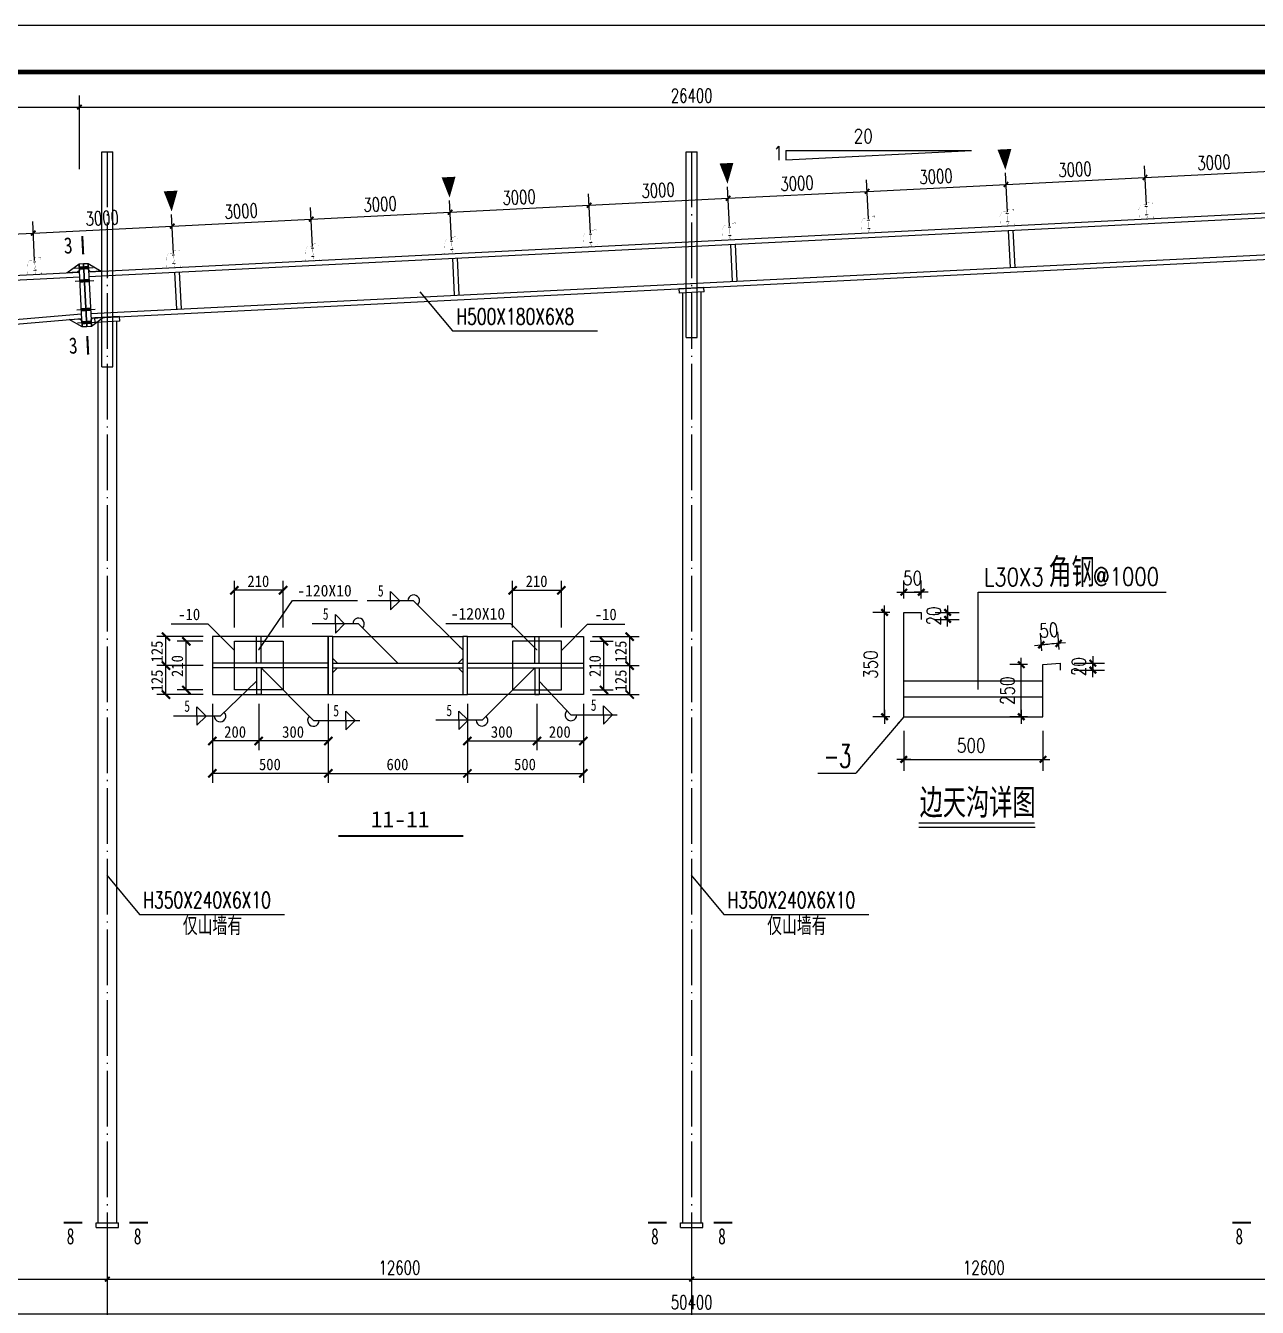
# Model space of a CAD drawing. Extents: x 37237700 to 37865026, y 138877 to 347670.
# Drawn here: x 37810176 to 37836734, y 227640 to 255282 of the extents above; entities that cross this region are included whole.
import ezdxf
from ezdxf.enums import TextEntityAlignment as Align

# ---------------------------------------------------------------- set-up
doc = ezdxf.new("R2010")
doc.units = 0
doc.header["$LTSCALE"] = 1000
doc.header["$MEASUREMENT"] = 0
doc.linetypes.add('ACAD_ISO04W100', pattern=[30.5, 24, -3, 0.5, -3])
doc.layers.get('0').update_dxf_attribs({"linetype": 'CONTINUOUS'})
doc.layers.get('DEFPOINTS').update_dxf_attribs({"linetype": 'CONTINUOUS'})
for name, color, linetype in [('10', 7, 'CONTINUOUS'), ('114', 2, 'CONTINUOUS'), ('13', 2, 'CONTINUOUS'), ('14', 2, 'CONTINUOUS'), ('DOTE', 1, 'ACAD_ISO04W100'), ('GREEN', 3, 'CONTINUOUS'), ('PUB_', 7, 'CONTINUOUS'), ('PUB_DIM', 3, 'CONTINUOUS'), ('PUB_TEXT', 7, 'CONTINUOUS'), ('PUB_TITLE', 4, 'CONTINUOUS'), ('尺寸标注', 253, 'CONTINUOUS'), ('柱子', 3, 'CONTINUOUS'), ('标注', 4, 'CONTINUOUS'), ('檩托', 151, 'CONTINUOUS'), ('法兰板', 2, 'CONTINUOUS'), ('焊缝标注', 253, 'CONTINUOUS'), ('编号标注', 253, 'CONTINUOUS'), ('钢板标注', 253, 'CONTINUOUS'), ('隅撑', 1, 'CONTINUOUS')]:
    doc.layers.add(name, color=color, linetype=linetype)
doc.styles.add('_HZTXT', font='txt.shx', dxfattribs={"width": 0.8, "bigfont": 'hztxt.shx'})
doc.styles.add('_SIMPLEX', font='SIMPLEX', dxfattribs={"width": 0.8})
doc.styles.add('_TCH_DIM_T3', font='SIMPLEX', dxfattribs={"width": 0.705882, "bigfont": 'GBCBIG'})
doc.styles.add('DIM_FONT', font='SIMPLEX.shx', dxfattribs={"width": 0.8})
doc.styles.add('DX', font='romans.shx', dxfattribs={"bigfont": 'hztxt.shx'})
doc.styles.add('中西', font='romans.shx', dxfattribs={"width": 0.8, "height": 350, "bigfont": 'hztxt.shx'})
doc.dimstyles.new('_TCH_ARCH&&100', dxfattribs={"dimtxt": 297.5, "dimasz": 100, "dimexe": 250, "dimexo": 300, "dimgap": 100, "dimtad": 1, "dimdec": 0, "dimzin": 0, "dimdsep": 46, "dimtxsty": '_TCH_DIM_T3', "dimblk": 'ARCHTICK', "dimcen": 0.09, "dimclrt": 7, "dimazin": 2, "dimtfac": 1, "dimtdec": 0, "dimtix": 1, "dimtmove": 2, "dimatfit": 3, "dimfxl": 1, "dimtolj": 1, "dimtzin": 0, "dimarcsym": 0})

# ---------------------------------------------------------------- blocks, each defined once
blk = doc.blocks.new('_DIMX')
blk.add_line((-150, 0), (150, 0))
at = {"const_width": 50}
blk.add_lwpolyline([(-70, -70), (70, 70)], dxfattribs=at)
blk = doc.blocks.new('A$C097124DE')
at = {"layer": '檩托'}
for points, const_width in [([(90, 5), (81, 184), (75, 184), (76, 157), (28, 155), (1, 109), (6, 1), (90, 5)], 1), ([(65, 139), (98, 140)], 10), ([(76, 157), (84, 4)], 1), ([(69, 49), (103, 50)], 10)]:
    blk.add_lwpolyline(points, dxfattribs=dict(at, const_width=const_width))
at = {"layer": '檩托', "const_width": 1}
blk.add_lwpolyline([(159, 28), (160, 8), (90, 5), (81, 184), (151, 188), (152, 168), (149, 168), (148, 185), (83, 182), (92, 7), (157, 11), (156, 28)], close=True, dxfattribs=at)
blk = doc.blocks.new('A$C351B0861')
at = {"layer": '隅撑'}
blk.add_lwpolyline([(150, 444, 300, 0, 0), (172, 0, 0, 0, 0)], format="xyseb", dxfattribs=at)
blk = doc.blocks.new('_ArchTick')
at = {"color": 0, "linetype": 'ByBlock', "const_width": 0.4}
blk.add_lwpolyline([(-0.5, -0.5), (0.5, 0.5)], dxfattribs=at)
blk = doc.blocks.new('*D1925')
at = {"layer": 'DEFPOINTS', "color": 0}
for p in [(37799337, 229464), (37849737, 229464), (37849737, 227500)]:
    blk.add_point(p, dxfattribs=at)
at = {"layer": 'PUB_DIM', "color": 0, "lineweight": -2}
for p, q in [((37799337, 229164), (37799337, 227250)), ((37849737, 229164), (37849737, 227250)), ((37799337, 227500), (37849737, 227500))]:
    blk.add_line(p, q, dxfattribs=at)
at = {"layer": 'PUB_DIM', "color": 0, "lineweight": -2, "xscale": 100, "yscale": 100, "zscale": 100, "rotation": 180}
blk.add_blockref('_ArchTick', (37799337, 227500), dxfattribs=at)
at = {"layer": 'PUB_DIM', "color": 0, "lineweight": -2, "xscale": 100, "yscale": 100, "zscale": 100}
blk.add_blockref('_ArchTick', (37849737, 227500), dxfattribs=at)
at = {"layer": 'PUB_DIM', "color": 7, "insert": (37824537, 227749), "char_height": 297.5, "attachment_point": 5, "style": '_TCH_DIM_T3'}
blk.add_mtext('\\A1;50400', dxfattribs=at)
blk = doc.blocks.new('*D1926')
at = {"layer": 'DEFPOINTS', "color": 0}
for p in [(37799337, 229464), (37811937, 229464), (37811937, 228247)]:
    blk.add_point(p, dxfattribs=at)
at = {"layer": 'PUB_DIM', "color": 0, "lineweight": -2}
for p, q in [((37799337, 229164), (37799337, 227997)), ((37811937, 229164), (37811937, 227997)), ((37799337, 228247), (37811937, 228247))]:
    blk.add_line(p, q, dxfattribs=at)
at = {"layer": 'PUB_DIM', "color": 0, "lineweight": -2, "xscale": 100, "yscale": 100, "zscale": 100, "rotation": 180}
blk.add_blockref('_ArchTick', (37799337, 228247), dxfattribs=at)
at = {"layer": 'PUB_DIM', "color": 0, "lineweight": -2, "xscale": 100, "yscale": 100, "zscale": 100}
blk.add_blockref('_ArchTick', (37811937, 228247), dxfattribs=at)
at = {"layer": 'PUB_DIM', "color": 7, "insert": (37805637, 228496), "char_height": 297.5, "attachment_point": 5, "style": '_TCH_DIM_T3'}
blk.add_mtext('\\A1;12600', dxfattribs=at)
blk = doc.blocks.new('*D1927')
at = {"layer": 'DEFPOINTS', "color": 0}
for p in [(37811937, 229464), (37824537, 229464), (37824537, 228247)]:
    blk.add_point(p, dxfattribs=at)
at = {"layer": 'PUB_DIM', "color": 0, "lineweight": -2}
for p, q in [((37811937, 229164), (37811937, 227997)), ((37824537, 229164), (37824537, 227997)), ((37811937, 228247), (37824537, 228247))]:
    blk.add_line(p, q, dxfattribs=at)
at = {"layer": 'PUB_DIM', "color": 0, "lineweight": -2, "xscale": 100, "yscale": 100, "zscale": 100, "rotation": 180}
blk.add_blockref('_ArchTick', (37811937, 228247), dxfattribs=at)
at = {"layer": 'PUB_DIM', "color": 0, "lineweight": -2, "xscale": 100, "yscale": 100, "zscale": 100}
blk.add_blockref('_ArchTick', (37824537, 228247), dxfattribs=at)
at = {"layer": 'PUB_DIM', "color": 7, "insert": (37818237, 228496), "char_height": 297.5, "attachment_point": 5, "style": '_TCH_DIM_T3'}
blk.add_mtext('\\A1;12600', dxfattribs=at)
blk = doc.blocks.new('*D1928')
at = {"layer": 'DEFPOINTS', "color": 0}
for p in [(37824537, 229464), (37837137, 229464), (37837137, 228247)]:
    blk.add_point(p, dxfattribs=at)
at = {"layer": 'PUB_DIM', "color": 0, "lineweight": -2}
for p, q in [((37824537, 229164), (37824537, 227997)), ((37837137, 229164), (37837137, 227997)), ((37824537, 228247), (37837137, 228247))]:
    blk.add_line(p, q, dxfattribs=at)
at = {"layer": 'PUB_DIM', "color": 0, "lineweight": -2, "xscale": 100, "yscale": 100, "zscale": 100, "rotation": 180}
blk.add_blockref('_ArchTick', (37824537, 228247), dxfattribs=at)
at = {"layer": 'PUB_DIM', "color": 0, "lineweight": -2, "xscale": 100, "yscale": 100, "zscale": 100}
blk.add_blockref('_ArchTick', (37837137, 228247), dxfattribs=at)
at = {"layer": 'PUB_DIM', "color": 7, "insert": (37830837, 228496), "char_height": 297.5, "attachment_point": 5, "style": '_TCH_DIM_T3'}
blk.add_mtext('\\A1;12600', dxfattribs=at)
blk = doc.blocks.new('*D1948')
at = {"layer": 'DEFPOINTS', "color": 0}
for p in [(37837737, 253525), (37811337, 251884), (37837737, 251884)]:
    blk.add_point(p, dxfattribs=at)
at = {"layer": 'PUB_DIM', "color": 0, "lineweight": -2}
for p, q in [((37811337, 252184), (37811337, 253775)), ((37837737, 252184), (37837737, 253775)), ((37811337, 253525), (37837737, 253525))]:
    blk.add_line(p, q, dxfattribs=at)
at = {"layer": 'PUB_DIM', "color": 0, "lineweight": -2, "xscale": 100, "yscale": 100, "zscale": 100, "rotation": 180}
blk.add_blockref('_ArchTick', (37811337, 253525), dxfattribs=at)
at = {"layer": 'PUB_DIM', "color": 0, "lineweight": -2, "xscale": 100, "yscale": 100, "zscale": 100}
blk.add_blockref('_ArchTick', (37837737, 253525), dxfattribs=at)
at = {"layer": 'PUB_DIM', "color": 7, "insert": (37824537, 253773), "char_height": 297.5, "attachment_point": 5, "style": '_TCH_DIM_T3'}
blk.add_mtext('\\A1;26400', dxfattribs=at)
blk = doc.blocks.new('*D1949')
at = {"layer": 'DEFPOINTS', "color": 0}
for p in [(37811337, 253525), (37799337, 251884), (37811337, 251884)]:
    blk.add_point(p, dxfattribs=at)
at = {"layer": 'PUB_DIM', "color": 0, "lineweight": -2}
for p, q in [((37799337, 252184), (37799337, 253775)), ((37811337, 252184), (37811337, 253775)), ((37799337, 253525), (37811337, 253525))]:
    blk.add_line(p, q, dxfattribs=at)
at = {"layer": 'PUB_DIM', "color": 0, "lineweight": -2, "xscale": 100, "yscale": 100, "zscale": 100, "rotation": 180}
blk.add_blockref('_ArchTick', (37799337, 253525), dxfattribs=at)
at = {"layer": 'PUB_DIM', "color": 0, "lineweight": -2, "xscale": 100, "yscale": 100, "zscale": 100}
blk.add_blockref('_ArchTick', (37811337, 253525), dxfattribs=at)
at = {"layer": 'PUB_DIM', "color": 7, "insert": (37805337, 253773), "char_height": 297.5, "attachment_point": 5, "style": '_TCH_DIM_T3'}
blk.add_mtext('\\A1;12000', dxfattribs=at)
blk = doc.blocks.new('*D1954')
at = {"layer": 'DEFPOINTS', "color": 0}
for p in [(37810341, 250809), (37810386, 249916), (37807390, 249767)]:
    blk.add_point(p, dxfattribs=at)
at = {"layer": 'PUB_DIM', "color": 0, "lineweight": -2}
for p, q in [((37810371, 250216), (37810329, 251058)), ((37807375, 250066), (37807332, 250909)), ((37807345, 250659), (37810341, 250809))]:
    blk.add_line(p, q, dxfattribs=at)
at = {"layer": 'PUB_DIM', "color": 0, "lineweight": -2, "xscale": 100, "yscale": 100, "zscale": 100}
for p, rotation in [((37807345, 250659), 182.8624217956772), ((37810341, 250809), 2.862421795677284)]:
    blk.add_blockref('_ArchTick', p, dxfattribs=dict(at, rotation=rotation))
at = {"layer": 'PUB_DIM', "color": 7, "insert": (37808831, 250982), "char_height": 297.5, "attachment_point": 5, "rotation": 2.8624, "style": '_TCH_DIM_T3'}
blk.add_mtext('\\A1;3000', dxfattribs=at)
blk = doc.blocks.new('*D1955')
at = {"layer": 'DEFPOINTS', "color": 0}
for p in [(37813337, 250959), (37810386, 249916), (37813382, 250066)]:
    blk.add_point(p, dxfattribs=at)
at = {"layer": 'PUB_DIM', "color": 0, "lineweight": -2}
for p, q in [((37810371, 250216), (37810329, 251058)), ((37813367, 250366), (37813325, 251208)), ((37810341, 250809), (37813337, 250959))]:
    blk.add_line(p, q, dxfattribs=at)
at = {"layer": 'PUB_DIM', "color": 0, "lineweight": -2, "xscale": 100, "yscale": 100, "zscale": 100}
for p, rotation in [((37813337, 250959), 2.862421795677805), ((37810341, 250809), 182.8624217956778)]:
    blk.add_blockref('_ArchTick', p, dxfattribs=dict(at, rotation=rotation))
at = {"layer": 'PUB_DIM', "color": 7, "insert": (37811827, 251132), "char_height": 297.5, "attachment_point": 5, "rotation": 2.8624, "style": '_TCH_DIM_T3'}
blk.add_mtext('\\A1;3000', dxfattribs=at)
blk = doc.blocks.new('*D1956')
at = {"layer": 'DEFPOINTS', "color": 0}
for p in [(37816334, 251108), (37816378, 250216), (37813382, 250066)]:
    blk.add_point(p, dxfattribs=at)
at = {"layer": 'PUB_DIM', "color": 0, "lineweight": -2}
for p, q in [((37816363, 250516), (37816321, 251358)), ((37813367, 250366), (37813325, 251208)), ((37813337, 250959), (37816334, 251108))]:
    blk.add_line(p, q, dxfattribs=at)
at = {"layer": 'PUB_DIM', "color": 0, "lineweight": -2, "xscale": 100, "yscale": 100, "zscale": 100}
for p, rotation in [((37813337, 250959), 182.8624217956776), ((37816334, 251108), 2.862421795677577)]:
    blk.add_blockref('_ArchTick', p, dxfattribs=dict(at, rotation=rotation))
at = {"layer": 'PUB_DIM', "color": 7, "insert": (37814823, 251282), "char_height": 297.5, "attachment_point": 5, "rotation": 2.8624, "style": '_TCH_DIM_T3'}
blk.add_mtext('\\A1;3000', dxfattribs=at)
blk = doc.blocks.new('*D1957')
at = {"layer": 'DEFPOINTS', "color": 0}
for p in [(37819330, 251258), (37816378, 250216), (37819375, 250366)]:
    blk.add_point(p, dxfattribs=at)
at = {"layer": 'PUB_DIM', "color": 0, "lineweight": -2}
for p, q in [((37816363, 250516), (37816321, 251358)), ((37819360, 250666), (37819317, 251508)), ((37816334, 251108), (37819330, 251258))]:
    blk.add_line(p, q, dxfattribs=at)
at = {"layer": 'PUB_DIM', "color": 0, "lineweight": -2, "xscale": 100, "yscale": 100, "zscale": 100}
for p, rotation in [((37819330, 251258), 2.862421795677309), ((37816334, 251108), 182.8624217956773)]:
    blk.add_blockref('_ArchTick', p, dxfattribs=dict(at, rotation=rotation))
at = {"layer": 'PUB_DIM', "color": 7, "insert": (37817819, 251432), "char_height": 297.5, "attachment_point": 5, "rotation": 2.8624, "style": '_TCH_DIM_T3'}
blk.add_mtext('\\A1;3000', dxfattribs=at)
blk = doc.blocks.new('*D1958')
at = {"layer": 'DEFPOINTS', "color": 0}
for p in [(37822326, 251408), (37822371, 250516), (37819375, 250366)]:
    blk.add_point(p, dxfattribs=at)
at = {"layer": 'PUB_DIM', "color": 0, "lineweight": -2}
for p, q in [((37822356, 250815), (37822314, 251658)), ((37819360, 250666), (37819317, 251508)), ((37819330, 251258), (37822326, 251408))]:
    blk.add_line(p, q, dxfattribs=at)
at = {"layer": 'PUB_DIM', "color": 0, "lineweight": -2, "xscale": 100, "yscale": 100, "zscale": 100}
for p, rotation in [((37819330, 251258), 182.8624217956778), ((37822326, 251408), 2.862421795677856)]:
    blk.add_blockref('_ArchTick', p, dxfattribs=dict(at, rotation=rotation))
at = {"layer": 'PUB_DIM', "color": 7, "insert": (37820816, 251582), "char_height": 297.5, "attachment_point": 5, "rotation": 2.8624, "style": '_TCH_DIM_T3'}
blk.add_mtext('\\A1;3000', dxfattribs=at)
blk = doc.blocks.new('*D1959')
at = {"layer": 'DEFPOINTS', "color": 0}
for p in [(37825322, 251558), (37822371, 250516), (37825367, 250666)]:
    blk.add_point(p, dxfattribs=at)
at = {"layer": 'PUB_DIM', "color": 0, "lineweight": -2}
for p, q in [((37822356, 250815), (37822314, 251658)), ((37822326, 251408), (37825322, 251558)), ((37825352, 250965), (37825310, 251808))]:
    blk.add_line(p, q, dxfattribs=at)
at = {"layer": 'PUB_DIM', "color": 0, "lineweight": -2, "xscale": 100, "yscale": 100, "zscale": 100}
for p, rotation in [((37825322, 251558), 2.862421795677526), ((37822326, 251408), 182.8624217956776)]:
    blk.add_blockref('_ArchTick', p, dxfattribs=dict(at, rotation=rotation))
at = {"layer": 'PUB_DIM', "color": 7, "insert": (37823812, 251731), "char_height": 297.5, "attachment_point": 5, "rotation": 2.8624, "style": '_TCH_DIM_T3'}
blk.add_mtext('\\A1;3000', dxfattribs=at)
blk = doc.blocks.new('*D1960')
at = {"layer": 'DEFPOINTS', "color": 0}
for p in [(37828319, 251708), (37828363, 250815), (37825367, 250666)]:
    blk.add_point(p, dxfattribs=at)
at = {"layer": 'PUB_DIM', "color": 0, "lineweight": -2}
for p, q in [((37828348, 251115), (37828306, 251957)), ((37825352, 250965), (37825310, 251808)), ((37825322, 251558), (37828319, 251708))]:
    blk.add_line(p, q, dxfattribs=at)
at = {"layer": 'PUB_DIM', "color": 0, "lineweight": -2, "xscale": 100, "yscale": 100, "zscale": 100}
for p, rotation in [((37825322, 251558), 182.8624217956776), ((37828319, 251708), 2.862421795677628)]:
    blk.add_blockref('_ArchTick', p, dxfattribs=dict(at, rotation=rotation))
at = {"layer": 'PUB_DIM', "color": 7, "insert": (37826808, 251881), "char_height": 297.5, "attachment_point": 5, "rotation": 2.8624, "style": '_TCH_DIM_T3'}
blk.add_mtext('\\A1;3000', dxfattribs=at)
blk = doc.blocks.new('*D1961')
at = {"layer": 'DEFPOINTS', "color": 0}
for p in [(37831315, 251857), (37828363, 250815), (37831360, 250965)]:
    blk.add_point(p, dxfattribs=at)
at = {"layer": 'PUB_DIM', "color": 0, "lineweight": -2}
for p, q in [((37831345, 251265), (37831302, 252107)), ((37828348, 251115), (37828306, 251957)), ((37828319, 251708), (37831315, 251857))]:
    blk.add_line(p, q, dxfattribs=at)
at = {"layer": 'PUB_DIM', "color": 0, "lineweight": -2, "xscale": 100, "yscale": 100, "zscale": 100}
for p, rotation in [((37831315, 251857), 2.862421795677741), ((37828319, 251708), 182.8624217956777)]:
    blk.add_blockref('_ArchTick', p, dxfattribs=dict(at, rotation=rotation))
at = {"layer": 'PUB_DIM', "color": 7, "insert": (37829804, 252031), "char_height": 297.5, "attachment_point": 5, "rotation": 2.8624, "style": '_TCH_DIM_T3'}
blk.add_mtext('\\A1;3000', dxfattribs=at)
blk = doc.blocks.new('*D1962')
at = {"layer": 'DEFPOINTS', "color": 0}
for p in [(37834311, 252007), (37834356, 251115), (37831360, 250965)]:
    blk.add_point(p, dxfattribs=at)
at = {"layer": 'PUB_DIM', "color": 0, "lineweight": -2}
for p, q in [((37831345, 251265), (37831302, 252107)), ((37834341, 251415), (37834299, 252257)), ((37831315, 251857), (37834311, 252007))]:
    blk.add_line(p, q, dxfattribs=at)
at = {"layer": 'PUB_DIM', "color": 0, "lineweight": -2, "xscale": 100, "yscale": 100, "zscale": 100}
for p, rotation in [((37831315, 251857), 182.8624217956772), ((37834311, 252007), 2.862421795677296)]:
    blk.add_blockref('_ArchTick', p, dxfattribs=dict(at, rotation=rotation))
at = {"layer": 'PUB_DIM', "color": 7, "insert": (37832801, 252181), "char_height": 297.5, "attachment_point": 5, "rotation": 2.8624, "style": '_TCH_DIM_T3'}
blk.add_mtext('\\A1;3000', dxfattribs=at)
blk = doc.blocks.new('*D1963')
at = {"layer": 'DEFPOINTS', "color": 0}
for p in [(37837307, 252157), (37834356, 251115), (37837352, 251265)]:
    blk.add_point(p, dxfattribs=at)
at = {"layer": 'PUB_DIM', "color": 0, "lineweight": -2}
for p, q in [((37837337, 251564), (37837295, 252407)), ((37834341, 251415), (37834299, 252257)), ((37834311, 252007), (37837307, 252157))]:
    blk.add_line(p, q, dxfattribs=at)
at = {"layer": 'PUB_DIM', "color": 0, "lineweight": -2, "xscale": 100, "yscale": 100, "zscale": 100}
for p, rotation in [((37837307, 252157), 2.862421795677971), ((37834311, 252007), 182.862421795678)]:
    blk.add_blockref('_ArchTick', p, dxfattribs=dict(at, rotation=rotation))
at = {"layer": 'PUB_DIM', "color": 7, "insert": (37835797, 252331), "char_height": 297.5, "attachment_point": 5, "rotation": 2.8624, "style": '_TCH_DIM_T3'}
blk.add_mtext('\\A1;3000', dxfattribs=at)

msp = doc.modelspace()

# ---------------------------------------------------------------- linework, layer by layer
for p, q in [((37811816.6, 252564), (37812056.7, 252564)), ((37811816.6, 247924, -408.2), (37811816.6, 252564, -200)), ((37812056.7, 247924, -408.2), (37812056.7, 252564, -200)), ((37824416.6, 252564), (37824656.7, 252564)), ((37824416.6, 248554, -408.2), (37824416.6, 252564, -200)), ((37824656.7, 248554, -408.2), (37824656.7, 252564, -200)), ((37826569.8, 252591.1), (37826569.8, 252391.1)), ((37826569.8, 252591.1), (37830569.8, 252591.1)), ((37826569.8, 252391.1), (37830569.8, 252591.1)), ((37831364.6, 250865.3), (37831404.5, 250066.3)), ((37831464.4, 250870.3), (37831504.4, 250071.3)), ((37825372, 250565.7), (37825412, 249766.7)), ((37825471.9, 250570.7), (37825511.9, 249771.7)), ((37819379.5, 250266.1), (37819419.5, 249467)), ((37819479.4, 250271.1), (37819519.4, 249472)), ((37813387, 249966.4), (37813427, 249167.4)), ((37813486.9, 249971.4), (37813526.8, 249172.4)), ((37824336.6, 249514.4, -409.4), (37824336.6, 229464.1, -349.5)), ((37824736.6, 249534.4, -409.5), (37824736.6, 229464.1, -350)), ((37811736.6, 248884.4, -409.4), (37811736.6, 229464.1, -349.5)), ((37812136.6, 248904.4, -409.5), (37812136.6, 229464.1, -350)), ((37824416.6, 248554, -408.2), (37824656.7, 248554, -408.2)), ((37811816.6, 247924, -408.2), (37812056.7, 247924, -408.2)), ((37829111.6, 240375.8), (37829111.6, 242625.8)), ((37829111.6, 242625.8), (37829486.6, 242625.8)), ((37829486.6, 242625.8), (37829486.6, 242475.8)), ((37832111.6, 241500.8), (37832485.3, 241531.9)), ((37832111.6, 240375.8), (37832111.6, 241500.8)), ((37832485.3, 241531.9), (37832485.3, 241381.9)), ((37829111.6, 240375.8), (37832111.6, 240375.8)), ((37829438.4, 238086.2), (37831931.3, 238086.2)), ((37829438.4, 237998.9), (37831940.1, 237998.9)), ((37811696.6, 229364), (37812176.6, 229364)), ((37824296.6, 229364), (37824776.6, 229364))]:
    msp.add_line(p, q)
at = {"color": 0, "linetype": 'ByBlock'}
for p, q in [((37829111.6, 242925.8), (37829111.6, 243313.8)), ((37829486.6, 242925.8), (37829486.6, 243313.8)), ((37829110.6, 243063.8), (37829109.6, 243063.8)), ((37829111.6, 243063.8), (37829486.6, 243063.8)), ((37829487.6, 243063.8), (37829488.6, 243063.8)), ((37828811.6, 242625.8), (37828446.7, 242625.8)), ((37828696.7, 240376.8), (37828696.7, 242624.8)), ((37829786.6, 242625.8), (37830306.2, 242625.8)), ((37829786.6, 242475.8), (37830306.2, 242475.8)), ((37830056.2, 242626.8), (37830056.2, 242627.8)), ((37830056.2, 242475.8), (37830056.2, 242625.8)), ((37830056.2, 242474.8), (37830056.2, 242473.8)), ((37832086.7, 241799.7), (37832055.2, 242177.7)), ((37832460.4, 241830.9), (37832428.9, 242208.9)), ((37832074.9, 241928.5), (37832073.9, 241928.4)), ((37832449.6, 241959.7), (37832075.9, 241928.6)), ((37832450.6, 241959.8), (37832451.6, 241959.9)), ((37831777.5, 241500.8), (37831394.4, 241500.8)), ((37831644.4, 240376.8), (37831644.4, 241499.8)), ((37832785.3, 241531.9), (37833437.6, 241531.9)), ((37832785.3, 241381.9), (37833437.6, 241381.9)), ((37833187.6, 241532.9), (37833187.6, 241533.9)), ((37833187.6, 241531.9), (37833187.6, 241381.9)), ((37833187.6, 241380.9), (37833187.6, 241379.9)), ((37828811.6, 240375.8), (37828446.7, 240375.8)), ((37831777.5, 240375.8), (37831394.4, 240375.8)), ((37829111.6, 240075.8), (37829111.6, 239208.2)), ((37832111.6, 240075.8), (37832111.6, 239208.2)), ((37829112.6, 239458.2), (37832110.6, 239458.2))]:
    msp.add_line(p, q, dxfattribs=at)
msp.add_solid([(37829111.6, 240375.8), (37828967.1, 240236.1), (37828997.6, 240210.2)])
at = {"layer": '10', "const_width": 45}
for points in [[(37811397.5, 250748), (37811417.5, 250348.5)], [(37811525.4, 248189.2), (37811505.4, 248588.7)], [(37816915.1, 237805.1), (37819615.1, 237805.1)]]:
    msp.add_lwpolyline(points, dxfattribs=at)
at = {"layer": '10', "const_width": 45, "elevation": -2.1}
for points in [[(37810996.6, 229464), (37811396.6, 229464)], [(37812815, 229464), (37812415, 229464)], [(37823596.6, 229464), (37823996.6, 229464)], [(37825415, 229464), (37825015, 229464)], [(37836196.6, 229464), (37836596.6, 229464)]]:
    msp.add_lwpolyline(points, dxfattribs=at)
at = {"layer": '114'}
for p, q in [((37811232.2, 250048.9), (37811631.7, 250068.9)), ((37811246.2, 249769.3), (37811645.7, 249789.2)), ((37811277.1, 249150.1), (37811676.6, 249170.1)), ((37811291.1, 248870.4), (37811690.6, 248890.4))]:
    msp.add_line(p, q, dxfattribs=at)
at = {"layer": '114', "color": 1, "const_width": 70}
for points in [[(37811332.1, 250053.9), (37811531.8, 250063.9)], [(37811346, 249774.3), (37811545.8, 249784.3)], [(37811377, 249155.1), (37811576.8, 249165.1)], [(37811391, 248875.4), (37811590.7, 248885.4)]]:
    msp.add_lwpolyline(points, dxfattribs=at)
at = {"layer": '13'}
for p, q in [((37811696.6, 229364, 4.1), (37811696.6, 229464.1, 4.1)), ((37811696.6, 229464.1, 4.1), (37812176.6, 229464.1, 4.1)), ((37812176.6, 229364, 4.1), (37812176.6, 229464.1, 4.1)), ((37824296.6, 229364, 4.1), (37824296.6, 229464.1, 4.1)), ((37824296.6, 229464.1, 4.1), (37824776.6, 229464.1, 4.1)), ((37824776.6, 229364, 4.1), (37824776.6, 229464.1, 4.1))]:
    msp.add_line(p, q, dxfattribs=at)
at = {"layer": '14'}
for points in [[(37811066.9, 249950.5), (37811327.6, 250143.8)], [(37811296.6, 249962), (37811066.9, 249950.5)], [(37811334.6, 250004), (37811296.6, 249962)], [(37811327.6, 250143.8), (37811427.4, 250148.8)], [(37811395.6, 248783.5), (37811327.6, 250143.8)], [(37811327.6, 250143.8), (37811334.6, 250004)], [(37811427.4, 250148.8), (37811527.3, 250153.8)], [(37811427.4, 250148.8), (37811495.5, 248788.5)], [(37811495.5, 248788.5), (37811427.4, 250148.8)], [(37811527.3, 250153.8), (37811595.3, 248793.5)], [(37811534.3, 250014), (37811527.3, 250153.8)], [(37811527.3, 250153.8), (37811806, 249987.5)], [(37811576.3, 249976), (37811534.3, 250014)], [(37811806, 249987.5), (37811576.3, 249976)], [(37811117.5, 248942.4), (37811346.6, 248961.9)], [(37811395.5, 248785.5), (37811117.5, 248942.4)], [(37811346.6, 248961.9), (37811388.5, 248925.3)], [(37811388.5, 248925.3), (37811395.5, 248785.5)], [(37811495.5, 248788.5), (37811395.6, 248783.5)], [(37811595.3, 248793.5), (37811495.5, 248788.5)], [(37811588.2, 248935.3), (37811626.2, 248977.3)], [(37811595.2, 248795.5), (37811588.2, 248935.3)], [(37811855.9, 248988.7), (37811595.2, 248795.5)], [(37811626.2, 248977.3), (37811855.9, 248988.7)]]:
    msp.add_lwpolyline(points, dxfattribs=at)
at = {"layer": 'DEFPOINTS', "color": 0, "linetype": 'ByBlock'}
for p in [(37829486.6, 243063.8), (37828696.7, 242625.8), (37829111.6, 242625.8), (37829111.6, 242625.8), (37829486.6, 242625.8), (37829486.6, 242625.8), (37829486.6, 242475.8), (37830056.2, 242625.8), (37832075.9, 241928.6), (37831644.4, 241500.8), (37832111.6, 241500.8), (37832111.6, 241500.8), (37832485.3, 241531.9), (37832485.3, 241531.9), (37832485.3, 241381.9), (37833187.6, 241381.9), (37829111.6, 240375.8), (37829111.6, 240375.8), (37832111.6, 240375.8), (37832111.6, 240375.8), (37832111.6, 239458.2)]:
    msp.add_point(p, dxfattribs=at)
at = {"layer": 'DOTE', "ltscale": 0.05}
for p, q in [((37811936.6, 252564), (37811936.6, 226949.6)), ((37824536.6, 252564), (37824536.6, 226949.6))]:
    msp.add_line(p, q, dxfattribs=at)
at = {"layer": 'PUB_'}
for p, q in [((37830713.8, 240967.2), (37830713.8, 243062.9)), ((37830713.8, 243062.9), (37834766.3, 243062.9)), ((37832111.6, 241148.2), (37829111.6, 241148.2)), ((37832111.6, 240800), (37829111.6, 240800))]:
    msp.add_line(p, q, dxfattribs=at)
at = {"layer": 'PUB_TEXT'}
for p in [(37829111.6, 240375.8), (37827257.8, 239157.1)]:
    msp.add_line(p, (37828079.2, 239157.1), dxfattribs=at)
at = {"layer": 'PUB_TITLE'}
msp.add_lwpolyline([(37790725.6, 213282.3), (37865025.6, 213282.3), (37865025.6, 255282.3), (37790725.6, 255282.3)], close=True, dxfattribs=at)
at = {"layer": 'PUB_TITLE', "const_width": 100}
msp.add_lwpolyline([(37793225.6, 214282.3), (37864025.6, 214282.3), (37864025.6, 254282.3), (37793225.6, 254282.3)], close=True, dxfattribs=at)
at = {"layer": '尺寸标注'}
for p, q in [((37814677.1, 242305.1), (37814677.1, 243305.1)), ((37815727.1, 242305.1), (37815727.1, 243305.1)), ((37820677.1, 242305.1), (37820677.1, 243305.1)), ((37821727.1, 242305.1), (37821727.1, 243305.1)), ((37815727.1, 243105.1), (37814677.1, 243105.1)), ((37820677.1, 243105.1), (37821727.1, 243105.1)), ((37814002.1, 242105.1), (37813002.1, 242105.1)), ((37813202.1, 241480.1), (37813202.1, 242105.1)), ((37813996.7, 242005.1), (37813440.4, 242005.1)), ((37813640.4, 240955.1), (37813640.4, 242005.1)), ((37822351.8, 242005.1), (37822846, 242005.1)), ((37822402.1, 242105.1), (37823402.1, 242105.1)), ((37822646, 240955.1), (37822646, 242005.1)), ((37823202.1, 241480.1), (37823202.1, 242105.1)), ((37814002.1, 241480.1), (37813002.1, 241480.1)), ((37814002.1, 241480.1), (37813002.1, 241480.1)), ((37813202.1, 240855.1), (37813202.1, 241480.1)), ((37822402.1, 241480.1), (37823402.1, 241480.1)), ((37822402.1, 241480.1), (37823402.1, 241480.1)), ((37823202.1, 240855.1), (37823202.1, 241480.1)), ((37814002.1, 240855.1), (37813002.1, 240855.1)), ((37813996.7, 240955.1), (37813440.4, 240955.1)), ((37822351.8, 240955.1), (37822846, 240955.1)), ((37822402.1, 240855.1), (37823402.1, 240855.1)), ((37814202.1, 240655.1), (37814202.1, 239655.1)), ((37814202.1, 240655.1), (37814202.1, 238955.1)), ((37815202.1, 240655.1), (37815202.1, 239655.1)), ((37815202.1, 240655.1), (37815202.1, 239655.1)), ((37816702.1, 240655.1), (37816702.1, 238955.1)), ((37816702.1, 240655.1), (37816702.1, 239655.1)), ((37816702.1, 240655.1), (37816702.1, 238955.1)), ((37819702.1, 240655.1), (37819702.1, 239655.1)), ((37819702.1, 240655.1), (37819702.1, 238955.1)), ((37819702.1, 240655.1), (37819702.1, 238955.1)), ((37821202.1, 240655.1), (37821202.1, 239655.1)), ((37821202.1, 240655.1), (37821202.1, 239655.1)), ((37822202.1, 240655.1), (37822202.1, 239655.1)), ((37822202.1, 240655.1), (37822202.1, 238955.1)), ((37815202.1, 239855.1), (37814202.1, 239855.1)), ((37816702.1, 239855.1), (37815202.1, 239855.1)), ((37819702.1, 239855.1), (37821202.1, 239855.1)), ((37821202.1, 239855.1), (37822202.1, 239855.1)), ((37816702.1, 239155.1), (37814202.1, 239155.1)), ((37816702.1, 239155.1), (37819702.1, 239155.1)), ((37819702.1, 239155.1), (37822202.1, 239155.1))]:
    msp.add_line(p, q, dxfattribs=at)
at = {"layer": '尺寸标注', "const_width": 45}
for points in [[(37814588.7, 243016.7), (37814765.5, 243193.5)], [(37815638.7, 243016.7), (37815815.5, 243193.5)], [(37820588.7, 243016.7), (37820765.5, 243193.5)], [(37821638.7, 243016.7), (37821815.5, 243193.5)], [(37813113.7, 242193.5), (37813290.5, 242016.7)], [(37823113.7, 242193.5), (37823290.5, 242016.7)], [(37813552, 242093.5), (37813728.7, 241916.7)], [(37822557.6, 242093.5), (37822734.4, 241916.7)], [(37813113.7, 241568.5), (37813290.5, 241391.7)], [(37813113.7, 241568.5), (37813290.5, 241391.7)], [(37823113.7, 241568.5), (37823290.5, 241391.7)], [(37823113.7, 241568.5), (37823290.5, 241391.7)], [(37813552, 241043.5), (37813728.7, 240866.7)], [(37822557.6, 241043.5), (37822734.4, 240866.7)], [(37813113.7, 240943.5), (37813290.5, 240766.7)], [(37823113.7, 240943.5), (37823290.5, 240766.7)], [(37814113.7, 239766.7), (37814290.5, 239943.5)], [(37815113.7, 239766.7), (37815290.5, 239943.5)], [(37815113.7, 239766.7), (37815290.5, 239943.5)], [(37816613.7, 239766.7), (37816790.5, 239943.5)], [(37819613.7, 239766.7), (37819790.5, 239943.5)], [(37821113.7, 239766.7), (37821290.5, 239943.5)], [(37821113.7, 239766.7), (37821290.5, 239943.5)], [(37822113.7, 239766.7), (37822290.5, 239943.5)], [(37814113.7, 239066.7), (37814290.5, 239243.5)], [(37816613.7, 239066.7), (37816790.5, 239243.5)], [(37816613.7, 239066.7), (37816790.5, 239243.5)], [(37819613.7, 239066.7), (37819790.5, 239243.5)], [(37819613.7, 239066.7), (37819790.5, 239243.5)], [(37822113.7, 239066.7), (37822290.5, 239243.5)]]:
    msp.add_lwpolyline(points, dxfattribs=at)
at = {"layer": '尺寸标注', "color": 3}
for points in [[(37816802.1, 242105.1), (37816702.1, 242105.1)], [(37816702.1, 242105.1), (37816702.1, 240855.1)], [(37816802.1, 240855.1), (37816802.1, 242105.1)], [(37819702.1, 242105.1), (37819602.1, 242105.1)], [(37819602.1, 242105.1), (37819602.1, 240855.1)], [(37819702.1, 240855.1), (37819702.1, 242105.1)], [(37816802.1, 241530.1), (37819602.1, 241530.1)], [(37816802.1, 241430.1), (37819602.1, 241430.1)], [(37816702.1, 240855.1), (37816802.1, 240855.1)], [(37819602.1, 240855.1), (37819702.1, 240855.1)]]:
    msp.add_lwpolyline(points, dxfattribs=at)
at = {"layer": '柱子'}
for points in [[(37811536.3, 249974), (37837536.8, 251274)], [(37811541.3, 249874.1), (37837541.8, 251174.2)], [(37811581.3, 249075.1), (37837581.7, 250375.2)], [(37811586.2, 248975.3), (37837586.7, 250275.3)], [(37800636.6, 249429), (37811336.6, 249964)], [(37800636.6, 249328.9), (37811341.6, 249864.2)], [(37800636.6, 248149.8), (37811381.5, 249065.2)], [(37800636.6, 248049.5), (37811386.5, 248965.3)]]:
    msp.add_lwpolyline(points, dxfattribs=at)
at = {"layer": '标注'}
for p, q in [((37818677.1, 249541.9, -597.1), (37819381.8, 248699.1, -597.1)), ((37819381.8, 248699.1, -597.1), (37822509.2, 248699.1, -597.1)), ((37811926, 236957.2, -597.1), (37812630.7, 236114.4, -597.1)), ((37824526, 236957.2, -597.1), (37825230.7, 236114.4, -597.1)), ((37812630.7, 236114.4, -597.1), (37815758.1, 236114.4, -597.1)), ((37825230.7, 236114.4, -597.1), (37828358.1, 236114.4, -597.1))]:
    msp.add_line(p, q, dxfattribs=at)
at = {"layer": '法兰板'}
for p, q in [((37824801.1, 249636), (37824270.7, 249609.5)), ((37824806, 249537.9, -196.6), (37824801.1, 249636)), ((37824275.6, 249511.3, -196.6), (37824270.7, 249609.5)), ((37824806, 249537.9, -196.6), (37824275.6, 249511.3, -196.6)), ((37812201.1, 249006), (37811670.7, 248979.5)), ((37811675.6, 248881.3, -196.6), (37811670.7, 248979.5)), ((37812206, 248907.9, -196.6), (37811675.6, 248881.3, -196.6)), ((37812206, 248907.9, -196.6), (37812201.1, 249006))]:
    msp.add_line(p, q, dxfattribs=at)
at = {"layer": '焊缝标注'}
for p, q in [((37818242.7, 242879.6), (37818042.7, 243079.6)), ((37818042.7, 242879.6), (37818042.7, 243079.6)), ((37818542.7, 242879.6), (37817542.7, 242879.6)), ((37818242.7, 242879.6), (37818042.7, 242679.6)), ((37818042.7, 242879.6), (37818042.7, 242679.6)), ((37819602.1, 241817.6), (37818542.7, 242879.6)), ((37817054.6, 242379.7), (37816854.6, 242579.7)), ((37816854.6, 242379.7), (37816854.6, 242579.7)), ((37817354.6, 242379.7), (37816354.6, 242379.7)), ((37817054.6, 242379.7), (37816854.6, 242179.7)), ((37816854.6, 242379.7), (37816854.6, 242179.7)), ((37818202.1, 241530.1), (37817354.6, 242379.7)), ((37815252.1, 241430.1), (37816380.3, 240295.6)), ((37821152.1, 241430.1), (37820018.5, 240301)), ((37815152.1, 241142.6), (37814367.9, 240393.3)), ((37821252.1, 241142.6), (37821932.9, 240415.6)), ((37814067.9, 240393.3), (37813867.9, 240593.3)), ((37813867.9, 240393.3), (37813867.9, 240593.3)), ((37817080.3, 240495.6), (37817280.3, 240295.6)), ((37817080.3, 240295.6), (37817080.3, 240495.6)), ((37819718.5, 240301), (37819518.5, 240501)), ((37819518.5, 240301), (37819518.5, 240501)), ((37822632.9, 240615.6), (37822832.9, 240415.6)), ((37822632.9, 240415.6), (37822632.9, 240615.6)), ((37814367.9, 240393.3), (37813367.9, 240393.3)), ((37814067.9, 240393.3), (37813867.9, 240193.3)), ((37813867.9, 240393.3), (37813867.9, 240193.3)), ((37816380.3, 240295.6), (37817380.3, 240295.6)), ((37817080.3, 240095.6), (37817280.3, 240295.6)), ((37817080.3, 240295.6), (37817080.3, 240095.6)), ((37820018.5, 240301), (37819018.5, 240301)), ((37819718.5, 240301), (37819518.5, 240101)), ((37819518.5, 240301), (37819518.5, 240101)), ((37821932.9, 240415.6), (37822932.9, 240415.6)), ((37822632.9, 240215.6), (37822832.9, 240415.6)), ((37822632.9, 240415.6), (37822632.9, 240215.6))]:
    msp.add_line(p, q, dxfattribs=at)
at = {"layer": '焊缝标注', "color": 2}
for points in [[(37815152.1, 241530.1), (37815152.1, 242105.1)], [(37815252.1, 242105.1), (37815152.1, 242105.1)], [(37815252.1, 241530.1), (37815252.1, 242105.1)], [(37821152.1, 241530.1), (37821152.1, 242105.1)], [(37821152.1, 242105.1), (37821252.1, 242105.1)], [(37821252.1, 241530.1), (37821252.1, 242105.1)], [(37816702.1, 241530.1), (37814202.1, 241530.1)], [(37816702.1, 241430.1), (37814202.1, 241430.1)], [(37815152.1, 241430.1), (37815152.1, 240855.1)], [(37815252.1, 241430.1), (37815252.1, 240855.1)], [(37819702.1, 241530.1), (37822202.1, 241530.1)], [(37819702.1, 241430.1), (37822202.1, 241430.1)], [(37821152.1, 241430.1), (37821152.1, 240855.1)], [(37821252.1, 241430.1), (37821252.1, 240855.1)], [(37815252.1, 240855.1), (37815152.1, 240855.1)], [(37821152.1, 240855.1), (37821252.1, 240855.1)]]:
    msp.add_lwpolyline(points, dxfattribs=at)
at = {"layer": '焊缝标注'}
for centre, start, end in [((37818542.7, 242879.6), 314.93158, 180.00001), ((37817354.6, 242379.7), 314.93155, 180.00001), ((37821932.9, 240415.6), 133.11816, 0), ((37814367.9, 240393.3), 179.99999, 43.69763), ((37816380.3, 240295.6), 134.84033, 0), ((37820018.5, 240301), 179.99999, 44.88594)]:
    msp.add_arc(centre, 125, start, end, dxfattribs=at)
for points in [[(37819602.1, 241817.6), (37819542.1, 241899), (37819520.8, 241877.8)], [(37818202.1, 241530.1), (37818142.1, 241611.5), (37818120.8, 241590.3)], [(37815252.1, 241430.1), (37815312, 241348.6), (37815333.3, 241369.8)], [(37821152.1, 241430.1), (37821070.7, 241370.2), (37821091.8, 241348.9)], [(37815152.1, 241142.6), (37815069.4, 241084.4), (37815090.2, 241062.7)], [(37821252.1, 241142.6), (37821309.5, 241059.4), (37821331.4, 241079.9)]]:
    msp.add_solid(points, dxfattribs=at)
at = {"layer": '编号标注', "color": 2}
for points in [[(37816702.1, 242105.1), (37814202.1, 242105.1)], [(37814202.1, 242105.1), (37814202.1, 240855.1)], [(37814677.1, 240955.1), (37814677.1, 242005.1)], [(37814677.1, 242005.1), (37815727.1, 242005.1)], [(37815727.1, 242005.1), (37815727.1, 240955.1)], [(37816702.1, 240855.1), (37816702.1, 242105.1)], [(37816802.1, 242105.1), (37819602.1, 242105.1)], [(37819702.1, 242105.1), (37822202.1, 242105.1)], [(37819702.1, 240855.1), (37819702.1, 242105.1)], [(37821727.1, 242005.1), (37820677.1, 242005.1)], [(37820677.1, 242005.1), (37820677.1, 240955.1)], [(37821727.1, 240955.1), (37821727.1, 242005.1)], [(37822202.1, 242105.1), (37822202.1, 240855.1)], [(37816802.1, 241630.1), (37816902.1, 241530.1)], [(37819602.1, 241630.1), (37819502.1, 241530.1)], [(37816802.1, 241330.1), (37816902.1, 241430.1)], [(37819602.1, 241330.1), (37819502.1, 241430.1)], [(37814202.1, 240855.1), (37816702.1, 240855.1)], [(37815727.1, 240955.1), (37814677.1, 240955.1)], [(37816802.1, 240855.1), (37819602.1, 240855.1)], [(37822202.1, 240855.1), (37819702.1, 240855.1)], [(37820677.1, 240955.1), (37821727.1, 240955.1)]]:
    msp.add_lwpolyline(points, dxfattribs=at)
at = {"layer": '钢板标注'}
for p, q in [((37815202.1, 241817.6), (37815929.6, 242882.1)), ((37815929.6, 242882.1), (37817329.6, 242882.1)), ((37814112.1, 242371.5), (37813312.1, 242371.5)), ((37814677.1, 241805.1), (37814112.1, 242371.5)), ((37820637.1, 242384), (37819237.1, 242384)), ((37821202.1, 241817.6), (37820637.1, 242384)), ((37821727.1, 241805.1), (37822293, 242370.6)), ((37822293, 242370.6), (37823093, 242370.6))]:
    msp.add_line(p, q, dxfattribs=at)
at = {"layer": '钢板标注', "const_width": 10}
for points in [[(37814682.1, 241805.1, 1), (37814672.1, 241805.1, 1), (37814682.1, 241805.1, 1)], [(37815207.1, 241817.6, 1), (37815197.1, 241817.6, 1), (37815207.1, 241817.6, 1)], [(37821207.1, 241817.6, 1), (37821197.1, 241817.6, 1), (37821207.1, 241817.6, 1)], [(37821732.1, 241805.1, 1), (37821722.1, 241805.1, 1), (37821732.1, 241805.1, 1)]]:
    msp.add_lwpolyline(points, format="xyb", dxfattribs=at)

# ---------------------------------------------------------------- block references
for p in [(37831130.4, 252171.3, 400), (37825137.9, 251871.7, 400), (37819145.4, 251572, 400), (37813152.9, 251272.4, 400)]:
    msp.add_blockref('A$C351B0861', p)
at = {"xscale": 1.993319206504021, "yscale": 1.993319206504021, "zscale": 1.993319206504021}
for p in [(37831180.6, 250955.8, 0), (37834176.9, 251105.6, 0), (37825188.1, 250656.1, 0), (37828184.4, 250806, 0), (37819195.6, 250356.5, 0), (37822191.8, 250506.3, 0), (37816199.3, 250206.7, 0), (37810206.8, 249907.1, 0), (37813203.1, 250056.9, 0)]:
    msp.add_blockref('A$C097124DE', p, dxfattribs=at)
at = {"color": 0, "linetype": 'ByBlock'}
for p in [(37829111.6, 243063.8), (37832111.6, 239458.2)]:
    msp.add_blockref('_DIMX', p, dxfattribs=at)
for p, rotation in [((37829486.6, 243063.8), 180), ((37828696.7, 242625.8), 90), ((37830056.2, 242625.8), 270), ((37830056.2, 242475.8), 90), ((37832075.9, 241928.6), 4.763641669260654), ((37832449.6, 241959.7), 184.7636416692606), ((37831644.4, 241500.8), 90), ((37833187.6, 241531.9), 270), ((37833187.6, 241381.9), 90), ((37828696.7, 240375.8), 270), ((37831644.4, 240375.8), 270), ((37829111.6, 239458.2), 180)]:
    msp.add_blockref('_DIMX', p, dxfattribs=dict(at, rotation=rotation))

# ---------------------------------------------------------------- texts
at = {"style": 'DIM_FONT', "width": 0.8}
for s, p in [('20', (37828031.1, 252746.6)), ('1', (37826300.8, 252379.8))]:
    msp.add_text(s, height=300, dxfattribs=at).set_placement(p)
at = {"color": 7, "linetype": 'ByBlock', "char_height": 300, "attachment_point": 5, "style": 'DIM_FONT'}
for s, insert in [('\\A1;50', (37829299.1, 243363.8)), ('500', (37830564.4, 239758.2))]:
    msp.add_mtext(s, dxfattribs=dict(at, insert=insert))
for s, insert, rotation in [('\\A1;20', (37829756.2, 242550.8), 90), ('\\A1;50', (37832237.9, 242243.1), 4.76364), ('350', (37828396.7, 241500.8), 90), ('\\A1;20', (37832887.6, 241456.9), 90), ('250', (37831344.4, 240938.3), 90)]:
    msp.add_mtext(s, dxfattribs=dict(at, insert=insert, rotation=rotation))
at = {"layer": '10'}
for rotation, width, p, p2 in [(2.86266, 0.810003, (37811008.2, 250363.6), (37811197, 250373.1)), (2.86268, 0.809997, (37811116.2, 248204.3), (37811304.9, 248213.8))]:
    msp.add_text('3', height=350, rotation=rotation, dxfattribs=dict(at, width=width)).set_placement(p, p2, align=Align.FIT)
at = {"layer": '10', "width": 1.087709}
msp.add_text('11-11', height=350, dxfattribs=at).set_placement((37817617.1, 237990.6), (37818886, 237990.6), align=Align.FIT)
at = {"layer": '10', "width": 0.7}
for p in [(37811060.9, 228999.5, -2.1), (37812507.2, 228999.5, -2.1), (37823660.9, 228999.5, -2.1), (37825107.2, 228999.5, -2.1), (37836260.9, 228999.5, -2.1)]:
    msp.add_text('8', height=350, dxfattribs=at).set_placement(p)
at = {"layer": 'GREEN', "style": '中西', "width": 0.8}
for s, p in [('L30X3', (37830838.7, 243195.4)), ('@1000', (37833191.2, 243205.1))]:
    msp.add_text(s, height=388.13, dxfattribs=at).set_placement(p)
at = {"layer": 'PUB_TEXT'}
for s, height, style, width, p in [('角钢', 625, '_HZTXT', 0.8, (37832229.8, 243175.2)), ('-3', 500, '_SIMPLEX', 0.6, (37827382.8, 239282.1)), ('边天沟详图', 625, '_HZTXT', 0.8, (37829452, 238202.5)), ('仅山墙有', 400, '_HZTXT', 0.8, (37813564.3, 235666.9, -397.1)), ('仅山墙有', 400, '_HZTXT', 0.8, (37826164.3, 235666.9, -397.1))]:
    msp.add_text(s, height=height, dxfattribs=dict(at, style=style, width=width)).set_placement(p)
at = {"layer": '尺寸标注'}
for s, width, p, p2 in [('210', 0.872303, (37814957.1, 243175.1), (37815429.6, 243175.1)), ('210', 0.872303, (37820957.1, 243175.1), (37821429.6, 243175.1)), ('200', 0.809996, (37814457.1, 239925.1), (37814929.6, 239925.1)), ('300', 0.809996, (37815707.1, 239925.1), (37816179.6, 239925.1)), ('300', 0.809996, (37820207.1, 239925.1), (37820679.6, 239925.1)), ('200', 0.809996, (37821457.1, 239925.1), (37821929.6, 239925.1)), ('500', 0.809996, (37815207.1, 239225.1), (37815679.6, 239225.1)), ('600', 0.809996, (37817957.1, 239225.1), (37818429.6, 239225.1)), ('500', 0.809996, (37820707.1, 239225.1), (37821179.6, 239225.1))]:
    msp.add_text(s, height=250, dxfattribs=dict(at, width=width)).set_placement(p, p2, align=Align.FIT)
for s, width, p, p2 in [('125', 0.81, (37813132.1, 241547.6), (37813132.1, 242020.1)), ('125', 0.81, (37823132.1, 241547.6), (37823132.1, 242020.1)), ('210', 0.872307, (37813570.3, 241235.1), (37813570.3, 241707.6)), ('210', 0.872307, (37822576, 241235.1), (37822576, 241707.6)), ('125', 0.81, (37813132.1, 240922.6), (37813132.1, 241395.1)), ('125', 0.81, (37823132.1, 240922.6), (37823132.1, 241395.1))]:
    msp.add_text(s, height=250, rotation=90, dxfattribs=dict(at, width=width)).set_placement(p, p2, align=Align.FIT)
at = {"layer": '标注', "style": 'DX', "width": 0.7}
for s, p in [('H500X180X6X8', (37819464.4, 248833.7, -597.1)), ('H350X240X6X10', (37812713.3, 236249, -597.1)), ('H350X240X6X10', (37825313.3, 236249, -597.1))]:
    msp.add_text(s, height=350, dxfattribs=at).set_placement(p)
at = {"layer": '焊缝标注'}
for width, p, p2 in [(0.734985, (37817772.7, 242969.6), (37817895.2, 242969.6)), (0.734985, (37816584.6, 242469.7), (37816707.1, 242469.7)), (0.734985, (37813597.9, 240483.3), (37813720.4, 240483.3)), (0.734985, (37816810.3, 240385.6), (37816932.8, 240385.6)), (0.735059, (37819248.5, 240391), (37819371, 240391)), (0.734985, (37822362.9, 240505.6), (37822485.4, 240505.6))]:
    msp.add_text('5', height=250, dxfattribs=dict(at, width=width)).set_placement(p, p2, align=Align.FIT)
at = {"layer": '钢板标注'}
for s, width, p, p2 in [('-120X10', 0.827645, (37816034.6, 242972.1), (37817207.1, 242972.1)), ('-10', 0.872303, (37813467.1, 242461.5), (37813939.6, 242461.5)), ('-120X10', 0.827645, (37819342.1, 242474), (37820514.6, 242474)), ('-10', 0.872303, (37822448, 242460.6), (37822920.5, 242460.6))]:
    msp.add_text(s, height=250, dxfattribs=dict(at, width=width)).set_placement(p, p2, align=Align.FIT)

# ---------------------------------------------------------------- dimensions: what is measured, and where the dimension line sits
at = {"layer": 'PUB_DIM'}
for p1, p2, distance, picture, middle in [((37799336.6, 251884), (37811336.6, 251884), 1640.7, '*D1949', (37805336.6, 253773.5)), ((37811336.6, 251884), (37837736.6, 251884), 1640.7, '*D1948', (37824536.6, 253773.5)), ((37831359.6, 250965.2), (37834355.8, 251115), 893.4, '*D1962', (37832800.7, 252180.8)), ((37834355.8, 251115), (37837352.1, 251264.8), 893.4, '*D1963', (37835796.9, 252330.6)), ((37828363.3, 250815.4), (37831359.6, 250965.2), 893.4, '*D1961', (37829804.4, 252031)), ((37822370.8, 250515.7), (37825367, 250665.5), 893.4, '*D1959', (37823811.9, 251731.4)), ((37825367, 250665.5), (37828363.3, 250815.4), 893.4, '*D1960', (37826808.1, 251881.2)), ((37816378.3, 250216.1), (37819374.5, 250365.9), 893.4, '*D1957', (37817819.4, 251431.8)), ((37819374.5, 250365.9), (37822370.8, 250515.7), 893.4, '*D1958', (37820815.6, 251581.6)), ((37810385.8, 249916.5), (37813382, 250066.3), 893.4, '*D1955', (37811826.9, 251132.1)), ((37813382, 250066.3), (37816378.3, 250216.1), 893.4, '*D1956', (37814823.1, 251281.9)), ((37807389.5, 249766.7), (37810385.8, 249916.5), 893.4, '*D1954', (37808830.6, 250982.3)), ((37799336.6, 229464.2), (37811936.6, 229464.2), -1217.1, '*D1926', (37805636.6, 228495.8)), ((37799336.6, 229464), (37849736.6, 229464), -1963.9, '*D1925', (37824536.6, 227748.9)), ((37811936.6, 229464.2), (37824536.6, 229464.2), -1217.1, '*D1927', (37818236.6, 228495.8)), ((37824536.6, 229464.2), (37837136.6, 229464.2), -1217.1, '*D1928', (37830836.6, 228495.8))]:
    dim = msp.add_aligned_dim(p1=p1, p2=p2, distance=distance, dimstyle='_TCH_ARCH&&100', dxfattribs=at)
    dim.commit()
    dim.dimension.update_dxf_attribs({"geometry": picture, "text_midpoint": middle})

doc.saveas('drawing.dxf')
